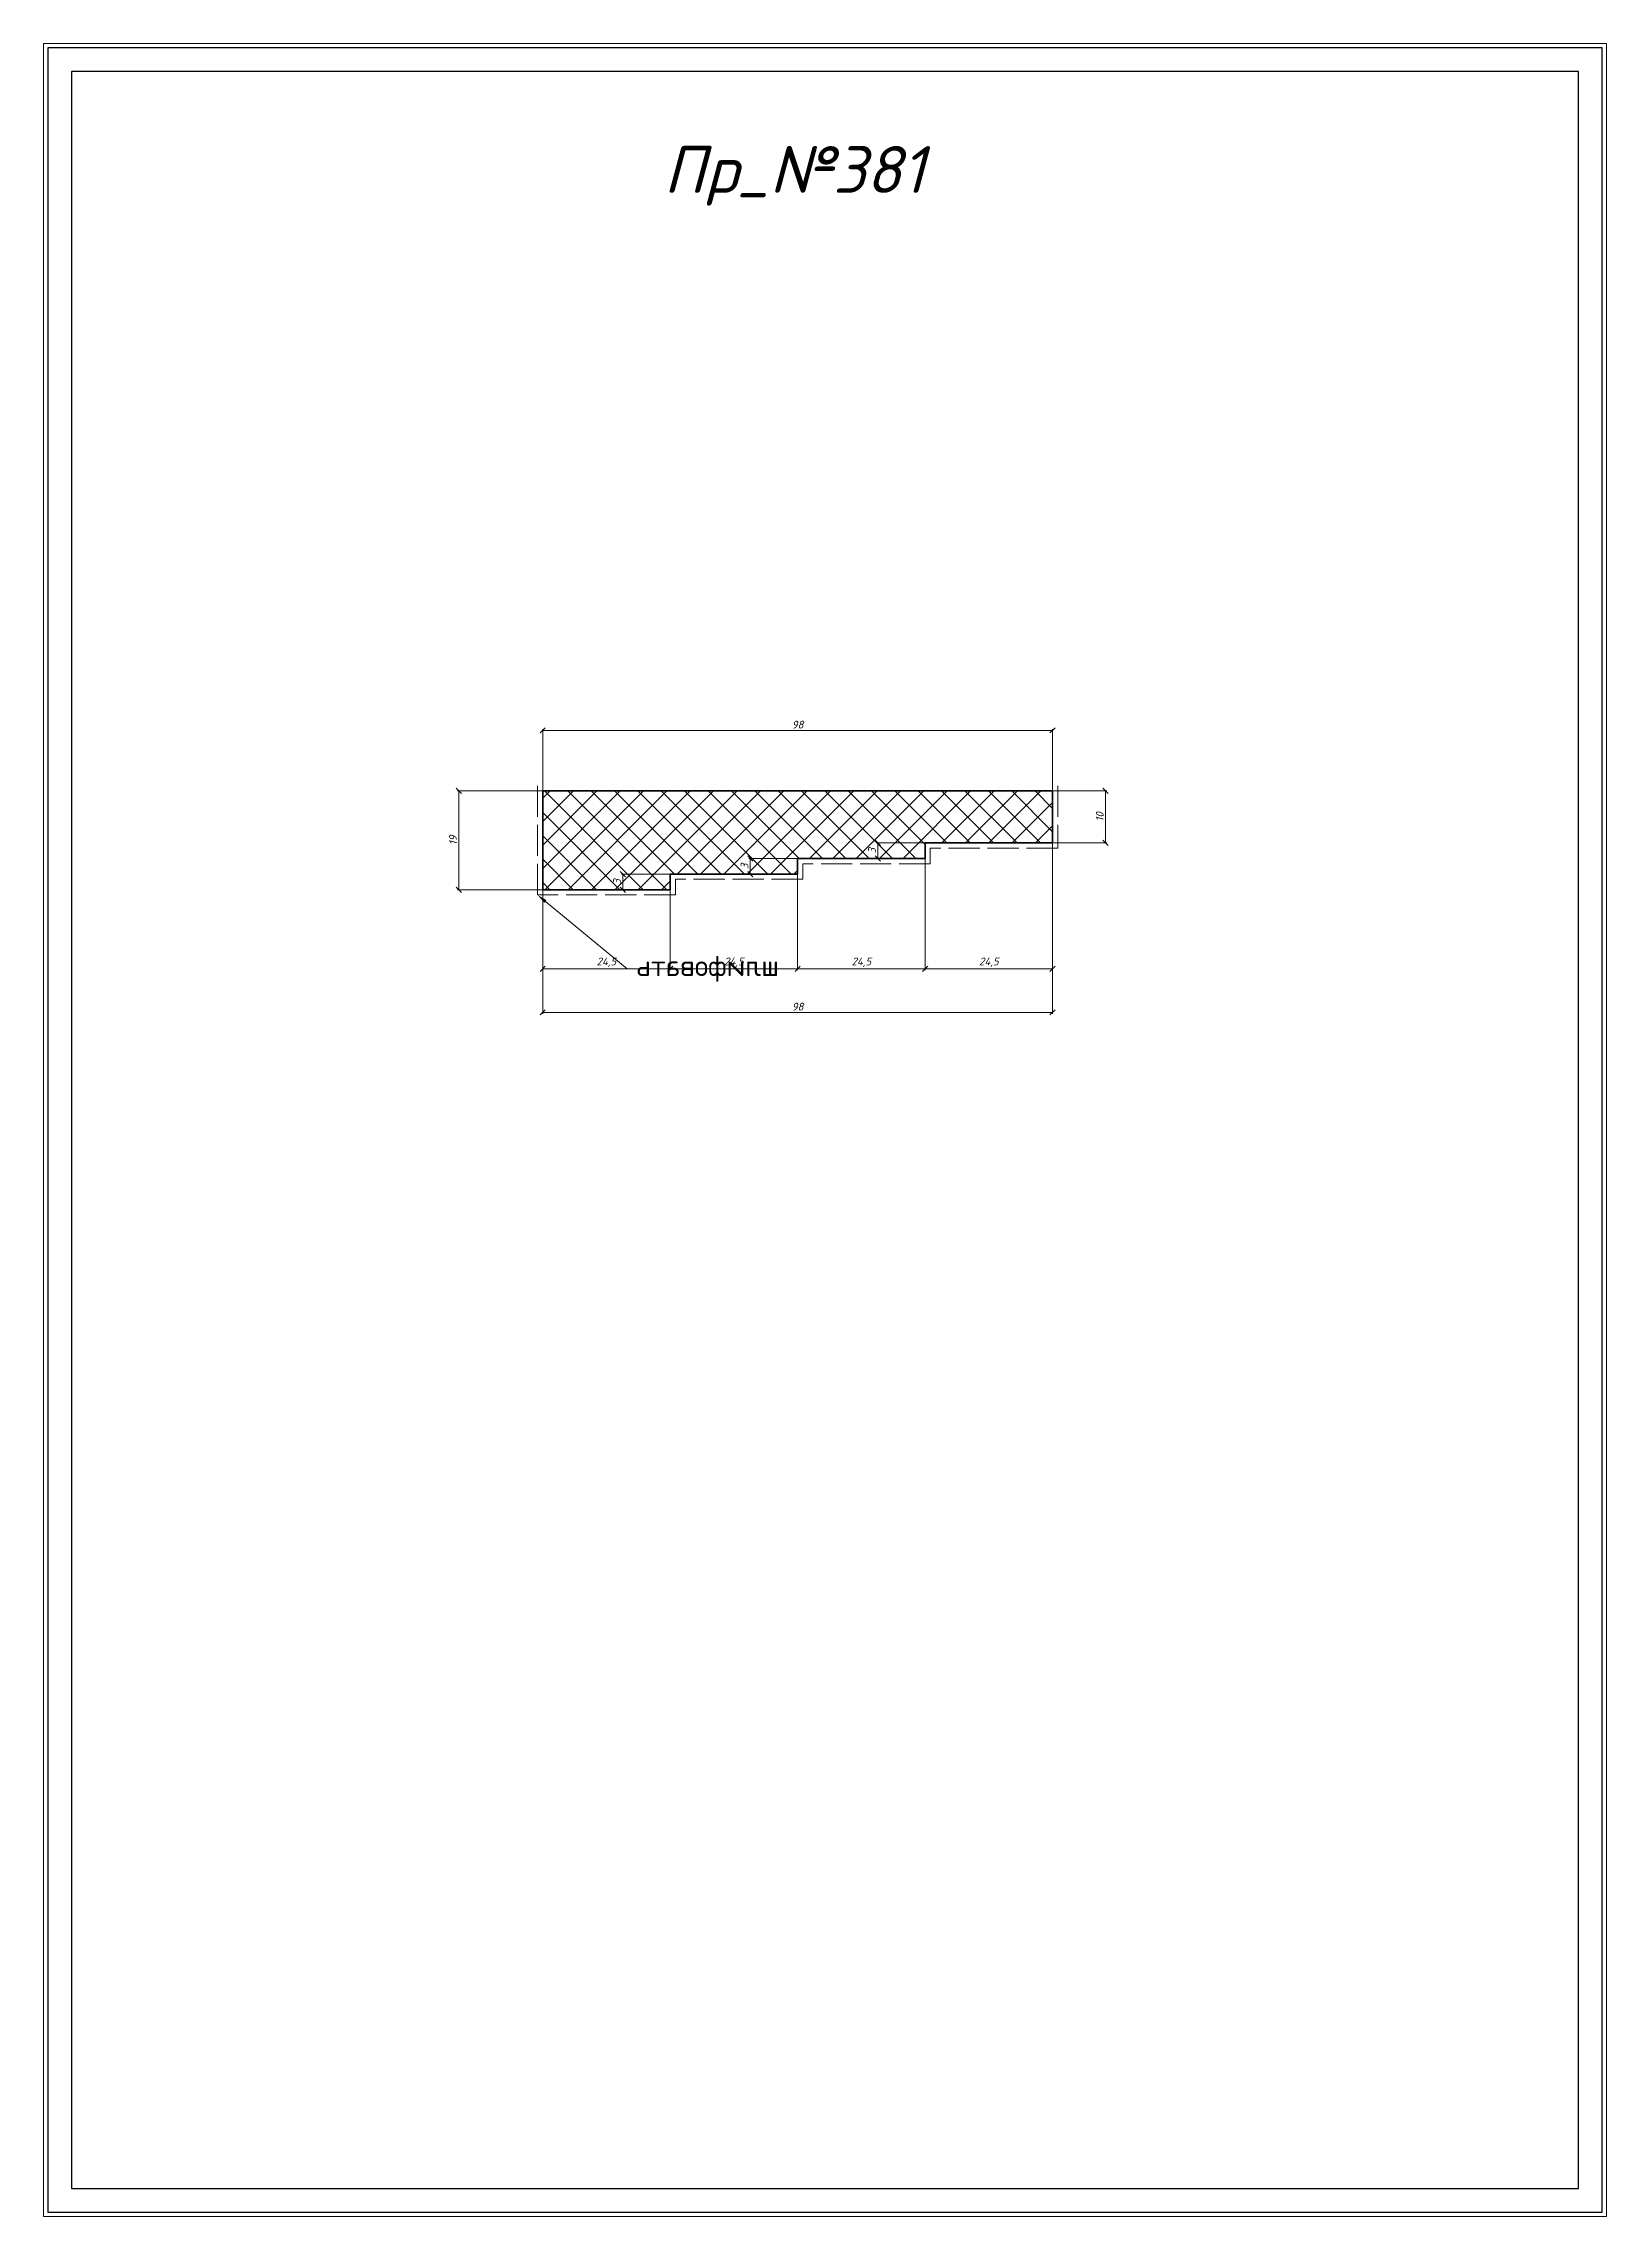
# Model space of a CAD drawing. Header units: millimetres. Extents: x 1588 to 1888, y -6582 to -6164.
import ezdxf
from ezdxf import colors
from ezdxf.entities.mleader import LeaderData, LeaderLine
from ezdxf.math import Vec2, Vec3

# ---------------------------------------------------------------- set-up
doc = ezdxf.new("R2010")
doc.units = ezdxf.units.MM
doc.linetypes.add('ACAD_ISO02W100', pattern=[15, 12, -3])
doc.layers.get('0').update_dxf_attribs({"lineweight": 13})
for name, color, linetype, lineweight in [('Пр_№381', 1, 'Continuous', 35), ('служебный слой ЛИНИИ ПУНКТИРНЫЕ', 7, 'ACAD_ISO02W100', 13), ('служебный слой НАДПИСИ', 7, 'Continuous', 13), ('служебный слой ПОЗИЦИИ', 7, 'Continuous', 13), ('служебный слой РАЗМЕРЫ', 7, 'Continuous', 9), ('служебный слой ШТАМП', 7, 'Continuous', 30), ('служебный слой ШТРИХОВКА', 7, 'Continuous', 5)]:
    doc.layers.add(name, color=color, linetype=linetype, lineweight=lineweight)
doc.styles.add('ЕСКД', font='isocpeur.ttf', dxfattribs={"oblique": 15})
doc.styles.add('ЕСКД штамп_текст', font='isocpeur.ttf')
doc.dimstyles.new('ЕСКД', dxfattribs={"dimtxt": 3.5, "dimasz": 2.5, "dimexe": 0.25, "dimexo": 0, "dimgap": 0.35, "dimtad": 1, "dimdec": 1, "dimzin": 9, "dimtxsty": 'ЕСКД', "dimblk": 'OBLIQUE', "dimcen": 0, "dimclrd": 256, "dimclre": 256, "dimclrt": 256, "dimadec": 1, "dimazin": 0, "dimtfac": 1, "dimtdec": 1, "dimtmove": 0, "dimatfit": 3, "dimldrblk": 'DOTSMALL', "dimfxl": 1, "dimlwd": -1, "dimlwe": -1, "dimarcsym": 0})

# ---------------------------------------------------------------- blocks, each defined once
blk = doc.blocks.new('_OBLIQUE')
at = {"color": 0, "linetype": 'ByBlock'}
blk.add_line((-0.5, -0.5), (0.5, 0.5), dxfattribs=at)
blk = doc.blocks.new('*D13')
at = {"layer": 'Defpoints', "color": 0, "transparency": 16777216}
for p in [(1683.58, -6296.33), (1683.58, -6307.96), (1781.58, -6307.96)]:
    blk.add_point(p, dxfattribs=at)
at = {"layer": 'служебный слой РАЗМЕРЫ', "transparency": 16777216}
for p, q in [((1683.58, -6307.96), (1683.58, -6296.08)), ((1781.58, -6296.33), (1683.58, -6296.33)), ((1781.58, -6307.96), (1781.58, -6296.08))]:
    blk.add_line(p, q, dxfattribs=at)
at = {"layer": 'служебный слой РАЗМЕРЫ', "transparency": 16777216, "rotation": 180}
blk.add_blockref('_OBLIQUE', (1683.58, -6296.33), dxfattribs=at)
at = {"layer": 'служебный слой РАЗМЕРЫ', "transparency": 16777216}
blk.add_blockref('_OBLIQUE', (1781.58, -6296.33), dxfattribs=at)
at = {"layer": 'служебный слой РАЗМЕРЫ', "transparency": 16777216, "insert": (1732.58, -6295.23), "char_height": 1.5, "attachment_point": 5, "style": 'ЕСКД'}
blk.add_mtext('98', dxfattribs=at)
blk = doc.blocks.new('_DotSmall')
at = {"color": 0, "linetype": 'ByBlock', "lineweight": -3, "const_width": 0.5}
blk.add_lwpolyline([(-0.0625, 0, 1), (0.0625, 0, 1)], format="xyb", close=True, dxfattribs=at)
blk = doc.blocks.new('*D12')
at = {"layer": 'Defpoints', "color": 0, "transparency": 16777216}
for p in [(1683.58, -6307.96), (1667.45, -6326.96), (1683.58, -6326.96)]:
    blk.add_point(p, dxfattribs=at)
at = {"layer": 'служебный слой РАЗМЕРЫ', "transparency": 16777216}
for p, q in [((1683.58, -6307.96), (1667.2, -6307.96)), ((1667.45, -6307.96), (1667.45, -6326.96)), ((1683.58, -6326.96), (1667.2, -6326.96))]:
    blk.add_line(p, q, dxfattribs=at)
for p, rotation in [((1667.45, -6307.96), 90), ((1667.45, -6326.96), 270)]:
    blk.add_blockref('_OBLIQUE', p, dxfattribs=dict(at, rotation=rotation))
at = {"layer": 'служебный слой РАЗМЕРЫ', "transparency": 16777216, "insert": (1666.35, -6317.46), "char_height": 1.5, "attachment_point": 5, "rotation": 90, "style": 'ЕСКД'}
blk.add_mtext('19', dxfattribs=at)
blk = doc.blocks.new('*D11')
at = {"layer": 'Defpoints', "color": 0, "transparency": 16777216}
for p in [(1698.98, -6326.96), (1708.08, -6323.96), (1708.08, -6326.96)]:
    blk.add_point(p, dxfattribs=at)
at = {"layer": 'служебный слой РАЗМЕРЫ', "transparency": 16777216}
for p, q in [((1708.08, -6323.96), (1698.73, -6323.96)), ((1708.08, -6326.96), (1698.73, -6326.96)), ((1698.98, -6323.96), (1698.98, -6326.96))]:
    blk.add_line(p, q, dxfattribs=at)
for p, rotation in [((1698.98, -6323.96), 90), ((1698.98, -6326.96), 270)]:
    blk.add_blockref('_OBLIQUE', p, dxfattribs=dict(at, rotation=rotation))
at = {"layer": 'служебный слой РАЗМЕРЫ', "transparency": 16777216, "insert": (1697.88, -6325.46), "char_height": 1.5, "attachment_point": 5, "rotation": 90, "style": 'ЕСКД'}
blk.add_mtext('3', dxfattribs=at)
blk = doc.blocks.new('*D10')
at = {"layer": 'Defpoints', "color": 0, "transparency": 16777216}
for p in [(1732.58, -6320.96), (1723.48, -6323.96), (1732.58, -6323.96)]:
    blk.add_point(p, dxfattribs=at)
at = {"layer": 'служебный слой РАЗМЕРЫ', "transparency": 16777216}
for p, q in [((1732.58, -6320.96), (1723.23, -6320.96)), ((1723.48, -6320.96), (1723.48, -6323.96)), ((1732.58, -6323.96), (1723.23, -6323.96))]:
    blk.add_line(p, q, dxfattribs=at)
for p, rotation in [((1723.48, -6320.96), 90), ((1723.48, -6323.96), 270)]:
    blk.add_blockref('_OBLIQUE', p, dxfattribs=dict(at, rotation=rotation))
at = {"layer": 'служебный слой РАЗМЕРЫ', "transparency": 16777216, "insert": (1722.38, -6322.46), "char_height": 1.5, "attachment_point": 5, "rotation": 90, "style": 'ЕСКД'}
blk.add_mtext('3', dxfattribs=at)
blk = doc.blocks.new('*D9')
at = {"layer": 'Defpoints', "color": 0, "transparency": 16777216}
for p in [(1757.08, -6317.96), (1747.98, -6320.96), (1757.08, -6320.96)]:
    blk.add_point(p, dxfattribs=at)
at = {"layer": 'служебный слой РАЗМЕРЫ', "transparency": 16777216}
for p, q in [((1757.08, -6317.96), (1747.73, -6317.96)), ((1747.98, -6317.96), (1747.98, -6320.96)), ((1757.08, -6320.96), (1747.73, -6320.96))]:
    blk.add_line(p, q, dxfattribs=at)
for p, rotation in [((1747.98, -6317.96), 90), ((1747.98, -6320.96), 270)]:
    blk.add_blockref('_OBLIQUE', p, dxfattribs=dict(at, rotation=rotation))
at = {"layer": 'служебный слой РАЗМЕРЫ', "transparency": 16777216, "insert": (1746.88, -6319.46), "char_height": 1.5, "attachment_point": 5, "rotation": 90, "style": 'ЕСКД'}
blk.add_mtext('3', dxfattribs=at)
blk = doc.blocks.new('*D8')
at = {"layer": 'Defpoints', "color": 0, "transparency": 16777216}
for p in [(1781.58, -6307.96), (1781.58, -6317.96), (1791.74, -6317.96)]:
    blk.add_point(p, dxfattribs=at)
at = {"layer": 'служебный слой РАЗМЕРЫ', "transparency": 16777216}
for p, q in [((1781.58, -6307.96), (1791.99, -6307.96)), ((1791.74, -6307.96), (1791.74, -6317.96)), ((1781.58, -6317.96), (1791.99, -6317.96))]:
    blk.add_line(p, q, dxfattribs=at)
for p, rotation in [((1791.74, -6307.96), 90), ((1791.74, -6317.96), 270)]:
    blk.add_blockref('_OBLIQUE', p, dxfattribs=dict(at, rotation=rotation))
at = {"layer": 'служебный слой РАЗМЕРЫ', "transparency": 16777216, "insert": (1790.64, -6312.96), "char_height": 1.5, "attachment_point": 5, "rotation": 90, "style": 'ЕСКД'}
blk.add_mtext('10', dxfattribs=at)
blk = doc.blocks.new('*D7')
at = {"layer": 'Defpoints', "color": 0, "transparency": 16777216}
for p in [(1683.58, -6326.96), (1708.08, -6326.96), (1708.08, -6342.16)]:
    blk.add_point(p, dxfattribs=at)
at = {"layer": 'служебный слой РАЗМЕРЫ', "transparency": 16777216}
for p, q in [((1683.58, -6326.96), (1683.58, -6342.41)), ((1708.08, -6326.96), (1708.08, -6342.41)), ((1683.58, -6342.16), (1708.08, -6342.16))]:
    blk.add_line(p, q, dxfattribs=at)
at = {"layer": 'служебный слой РАЗМЕРЫ', "transparency": 16777216, "rotation": 180}
blk.add_blockref('_OBLIQUE', (1683.58, -6342.16), dxfattribs=at)
at = {"layer": 'служебный слой РАЗМЕРЫ', "transparency": 16777216}
blk.add_blockref('_OBLIQUE', (1708.08, -6342.16), dxfattribs=at)
at = {"layer": 'служебный слой РАЗМЕРЫ', "transparency": 16777216, "insert": (1695.83, -6340.91), "char_height": 1.5, "attachment_point": 5, "style": 'ЕСКД'}
blk.add_mtext('24,5', dxfattribs=at)
blk = doc.blocks.new('*D6')
at = {"layer": 'Defpoints', "color": 0, "transparency": 16777216}
for p in [(1708.08, -6326.96), (1732.58, -6323.96), (1732.58, -6342.16)]:
    blk.add_point(p, dxfattribs=at)
at = {"layer": 'служебный слой РАЗМЕРЫ', "transparency": 16777216}
for p, q in [((1708.08, -6326.96), (1708.08, -6342.41)), ((1732.58, -6323.96), (1732.58, -6342.41)), ((1708.08, -6342.16), (1732.58, -6342.16))]:
    blk.add_line(p, q, dxfattribs=at)
at = {"layer": 'служебный слой РАЗМЕРЫ', "transparency": 16777216, "rotation": 180}
blk.add_blockref('_OBLIQUE', (1708.08, -6342.16), dxfattribs=at)
at = {"layer": 'служебный слой РАЗМЕРЫ', "transparency": 16777216}
blk.add_blockref('_OBLIQUE', (1732.58, -6342.16), dxfattribs=at)
at = {"layer": 'служебный слой РАЗМЕРЫ', "transparency": 16777216, "insert": (1720.33, -6340.91), "char_height": 1.5, "attachment_point": 5, "style": 'ЕСКД'}
blk.add_mtext('24,5', dxfattribs=at)
blk = doc.blocks.new('*D5')
at = {"layer": 'Defpoints', "color": 0, "transparency": 16777216}
for p in [(1757.08, -6320.96), (1732.58, -6323.96), (1732.58, -6342.16)]:
    blk.add_point(p, dxfattribs=at)
at = {"layer": 'служебный слой РАЗМЕРЫ', "transparency": 16777216}
for p, q in [((1757.08, -6320.96), (1757.08, -6342.41)), ((1732.58, -6323.96), (1732.58, -6342.41)), ((1757.08, -6342.16), (1732.58, -6342.16))]:
    blk.add_line(p, q, dxfattribs=at)
at = {"layer": 'служебный слой РАЗМЕРЫ', "transparency": 16777216, "rotation": 180}
blk.add_blockref('_OBLIQUE', (1732.58, -6342.16), dxfattribs=at)
at = {"layer": 'служебный слой РАЗМЕРЫ', "transparency": 16777216}
blk.add_blockref('_OBLIQUE', (1757.08, -6342.16), dxfattribs=at)
at = {"layer": 'служебный слой РАЗМЕРЫ', "transparency": 16777216, "insert": (1744.83, -6340.91), "char_height": 1.5, "attachment_point": 5, "style": 'ЕСКД'}
blk.add_mtext('24,5', dxfattribs=at)
blk = doc.blocks.new('*D4')
at = {"layer": 'Defpoints', "color": 0, "transparency": 16777216}
for p in [(1781.58, -6317.96), (1757.08, -6320.96), (1781.58, -6342.16)]:
    blk.add_point(p, dxfattribs=at)
at = {"layer": 'служебный слой РАЗМЕРЫ', "transparency": 16777216}
for p, q in [((1781.58, -6317.96), (1781.58, -6342.41)), ((1757.08, -6320.96), (1757.08, -6342.41)), ((1757.08, -6342.16), (1781.58, -6342.16))]:
    blk.add_line(p, q, dxfattribs=at)
at = {"layer": 'служебный слой РАЗМЕРЫ', "transparency": 16777216, "rotation": 180}
blk.add_blockref('_OBLIQUE', (1757.08, -6342.16), dxfattribs=at)
at = {"layer": 'служебный слой РАЗМЕРЫ', "transparency": 16777216}
blk.add_blockref('_OBLIQUE', (1781.58, -6342.16), dxfattribs=at)
at = {"layer": 'служебный слой РАЗМЕРЫ', "transparency": 16777216, "insert": (1769.33, -6340.91), "char_height": 1.5, "attachment_point": 5, "style": 'ЕСКД'}
blk.add_mtext('24,5', dxfattribs=at)
blk = doc.blocks.new('*D3')
at = {"layer": 'Defpoints', "color": 0, "transparency": 16777216}
for p in [(1781.58, -6317.96), (1683.58, -6326.96), (1683.58, -6350.53)]:
    blk.add_point(p, dxfattribs=at)
at = {"layer": 'служебный слой РАЗМЕРЫ', "transparency": 16777216}
for p, q in [((1781.58, -6317.96), (1781.58, -6350.78)), ((1683.58, -6326.96), (1683.58, -6350.78)), ((1781.58, -6350.53), (1683.58, -6350.53))]:
    blk.add_line(p, q, dxfattribs=at)
at = {"layer": 'служебный слой РАЗМЕРЫ', "transparency": 16777216, "rotation": 180}
blk.add_blockref('_OBLIQUE', (1683.58, -6350.53), dxfattribs=at)
at = {"layer": 'служебный слой РАЗМЕРЫ', "transparency": 16777216}
blk.add_blockref('_OBLIQUE', (1781.58, -6350.53), dxfattribs=at)
at = {"layer": 'служебный слой РАЗМЕРЫ', "transparency": 16777216, "insert": (1732.58, -6349.43), "char_height": 1.5, "attachment_point": 5, "style": 'ЕСКД'}
blk.add_mtext('98', dxfattribs=at)

msp = doc.modelspace()

# ---------------------------------------------------------------- hatches: boundary and pattern name
at = {"layer": 'служебный слой ШТРИХОВКА'}
h = msp.add_hatch(dxfattribs=at)
h.set_pattern_fill('ANSI37', color=256)
h.set_pattern_definition([(45, (-2879.7537, -7999.038), (-2.245064, 2.245064), []), (135, (-2879.7537, -7999.038), (-2.245064, -2.245064), [])])
h.paths.add_polyline_path([(1732.58, -6323.96), (1732.58, -6320.96), (1757.08, -6320.96), (1757.08, -6317.96), (1781.58, -6317.96), (1781.58, -6307.96), (1683.58, -6307.96), (1683.58, -6326.96), (1708.08, -6326.96), (1708.08, -6323.96)])

# ---------------------------------------------------------------- linework, layer by layer
at = {"layer": 'Пр_№381'}
msp.add_lwpolyline([(1781.58, -6307.96), (1781.58, -6307.96), (1781.58, -6307.96), (1781.58, -6317.96), (1757.08, -6317.96), (1757.08, -6317.96), (1757.08, -6317.96), (1757.08, -6320.96), (1732.58, -6320.96), (1732.58, -6320.96), (1732.58, -6320.96), (1732.58, -6323.96), (1708.08, -6323.96), (1708.08, -6323.96), (1708.08, -6323.96), (1708.08, -6326.96), (1683.58, -6326.96), (1683.58, -6307.96), (1683.58, -6307.96), (1683.58, -6307.96)], close=True, dxfattribs=at)
at = {"layer": 'служебный слой ЛИНИИ ПУНКТИРНЫЕ', "ltscale": 0.5}
msp.add_lwpolyline([(1782.58, -6306.96), (1782.58, -6318.96), (1758.08, -6318.96), (1758.08, -6321.96), (1733.58, -6321.96), (1733.58, -6324.96), (1709.08, -6324.96), (1709.08, -6327.96), (1682.58, -6327.96), (1682.58, -6306.96)], dxfattribs=at)
at = {"layer": 'служебный слой ШТАМП', "color": 6, "lineweight": 5, "ltscale": 100}
msp.add_lwpolyline([(1888.04, -6164.32), (1587.63, -6164.32), (1587.63, -6581.95), (1888.04, -6581.95)], close=True, dxfattribs=at)
at = {"layer": 'служебный слой ШТАМП', "color": 7, "ltscale": 100}
for points in [[(1887.18, -6165.18), (1588.5, -6165.18), (1588.5, -6581.09), (1887.18, -6581.09)], [(1882.65, -6169.71), (1593.03, -6169.71), (1593.03, -6576.56), (1882.65, -6576.56)]]:
    msp.add_lwpolyline(points, close=True, dxfattribs=at)

# ---------------------------------------------------------------- texts
at = {"layer": 'служебный слой НАДПИСИ', "style": 'ЕСКД', "oblique": 15}
msp.add_text('Пр_№381', height=9, dxfattribs=at).set_placement((1706.81, -6193.04))

# ---------------------------------------------------------------- dimensions: what is measured, and where the dimension line sits
at = {"layer": 'служебный слой РАЗМЕРЫ'}
for base, p1, p2, angle, picture, middle in [((1683.58, -6296.33), (1781.58, -6307.96), (1683.58, -6307.96), 180, '*D13', (1732.58, -6295.23)), ((1667.45, -6326.96), (1683.58, -6307.96), (1683.58, -6326.96), 90, '*D12', (1666.35, -6317.46)), ((1791.74, -6317.96), (1781.58, -6307.96), (1781.58, -6317.96), 90, '*D8', (1790.64, -6312.96)), ((1683.58, -6350.53), (1781.58, -6317.96), (1683.58, -6326.96), 180, '*D3', (1732.58, -6349.43)), ((1747.98, -6320.96), (1757.08, -6317.96), (1757.08, -6320.96), 90, '*D9', (1746.88, -6319.46)), ((1781.58, -6342.16), (1757.08, -6320.96), (1781.58, -6317.96), 180, '*D4', (1769.33, -6340.91)), ((1723.48, -6323.96), (1732.58, -6320.96), (1732.58, -6323.96), 90, '*D10', (1722.38, -6322.46)), ((1732.58, -6342.16), (1757.08, -6320.96), (1732.58, -6323.96), 180, '*D5', (1744.83, -6340.91)), ((1708.08, -6342.16), (1683.58, -6326.96), (1708.08, -6326.96), 180, '*D7', (1695.83, -6340.91)), ((1698.98, -6326.96), (1708.08, -6323.96), (1708.08, -6326.96), 90, '*D11', (1697.88, -6325.46)), ((1732.58, -6342.16), (1708.08, -6326.96), (1732.58, -6323.96), 180, '*D6', (1720.33, -6340.91))]:
    dim = msp.add_linear_dim(base=base, p1=p1, p2=p2, angle=angle, dimstyle='ЕСКД', override={"dimtxt": 1.5, "dimasz": 1}, dxfattribs=at)
    dim.commit()
    dim.dimension.update_dxf_attribs({"geometry": picture, "text_midpoint": middle})

# ---------------------------------------------------------------- leaders
at = {"layer": 'служебный слой ПОЗИЦИИ'}
ml = msp.add_multileader_mtext('Standard', dxfattribs=at)
ml.set_content('шлифовать', color=256, style='ЕСКД штамп_текст')
ml.set_leader_properties(color=256, linetype='ByLayer', lineweight=-1)
ml.build(insert=Vec2(0, 0))
ml.multileader.update_dxf_attribs({"dogleg_length": 1, "arrow_head_size": 2})
ctx = ml.context
ctx.base_point, ctx.arrow_head_size, ctx.landing_gap_size, ctx.plane_origin = Vec3(1700.82, -6342.16), 2, 1, Vec3(1129.33, -5936.45)
notes = []
notes.append((ctx, [(0, (1, 1, 0), (1699.82, -6342.16), (1, 0), 1, [(0, [(1682.58, -6327.96)], 0, [])])]))
ctx.mtext.insert, ctx.mtext.text_direction, ctx.mtext.flow_direction, ctx.mtext.extrusion = Vec3(1729.02, -6339.56), Vec3(-1, 0), 5, Vec3(0, 0, -1)
for ctx, leaders in notes:
    for number, flags, end, landing, length, lines in leaders:
        leader = LeaderData()
        leader.index, (leader.has_last_leader_line, leader.has_dogleg_vector, leader.attachment_direction) = number, flags
        leader.last_leader_point, leader.dogleg_vector, leader.dogleg_length = Vec3(end), Vec3(landing), length
        for number, points, colour, breaks in lines:
            line = LeaderLine()
            line.index, line.vertices, line.color, line.breaks = number, Vec3.list(points), colors.encode_raw_color(colour), breaks
            leader.lines.append(line)
        ctx.leaders.append(leader)

doc.saveas('drawing.dxf')
